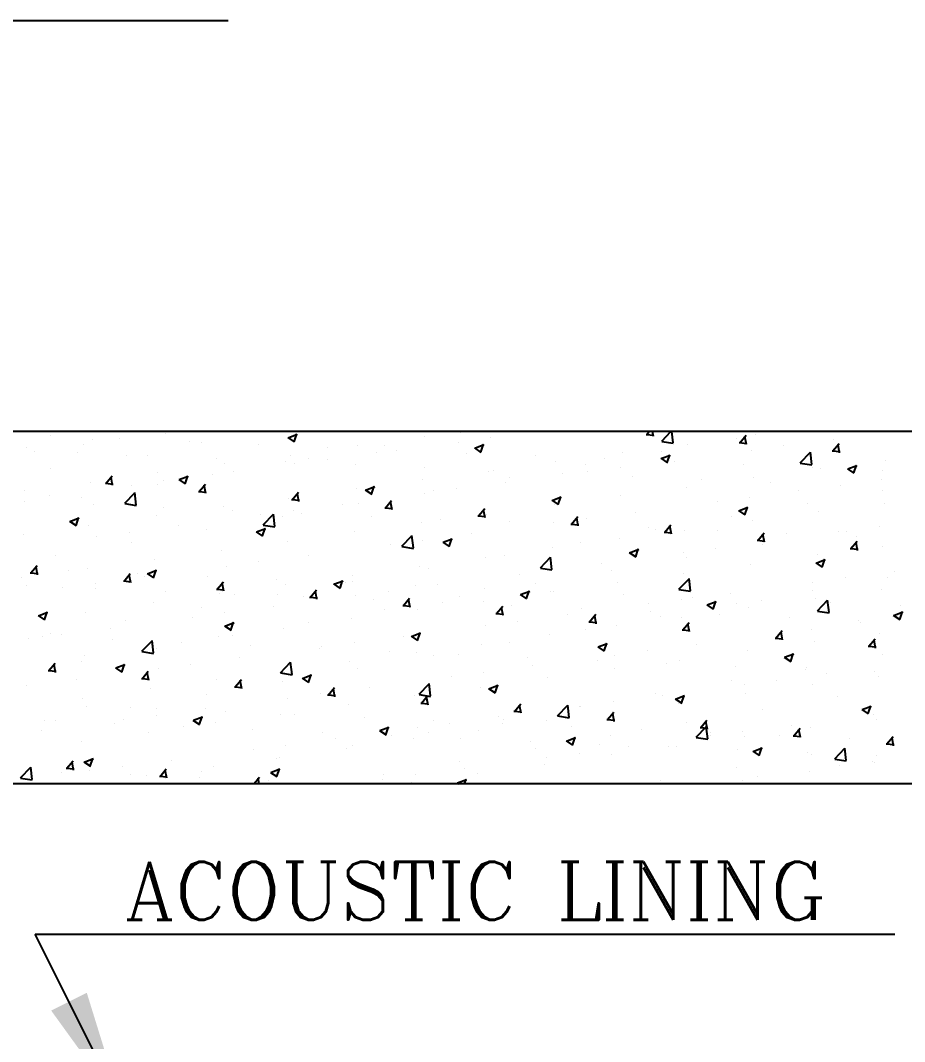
# Model space of a CAD drawing. Extents: x -730 to 2784, y 160 to 852.
# Drawn here: x -679.428 to -678.114, y 247.852 to 249.37 of the extents above; entities that cross this region are included whole.
import ezdxf
from ezdxf.enums import TextEntityAlignment as Align

# ---------------------------------------------------------------- set-up
doc = ezdxf.new("R2010")
doc.units = 0
doc.header["$MEASUREMENT"] = 0
for name, color, linetype in [('M-DE-TI', 1, 'Continuous'), ('M_HV_TEXT', 7, 'Continuous'), ('Text', 42, 'Continuous')]:
    doc.layers.add(name, color=color, linetype=linetype)
doc.styles.add('MOST', font='romanc.shx')
doc.styles.get("Standard").update_dxf_attribs({"font": 'TIMES.TTF'})
doc.dimstyles.get("Standard").update_dxf_attribs({"dimtxt": 0.8, "dimasz": 0.18, "dimexe": 0.18, "dimexo": 0.0625, "dimgap": 0.09, "dimtad": 0, "dimzin": 0, "dimdsep": 46, "dimtxsty": 'Standard', "dimcen": 0.09, "dimadec": 4, "dimazin": 0, "dimtfac": 1, "dimtofl": 0, "dimtmove": 0, "dimatfit": 3, "dimfxl": 1, "dimtolj": 1, "dimtzin": 0, "dimarcsym": 0})

msp = doc.modelspace()

# ---------------------------------------------------------------- linework, layer by layer
at = {"layer": 'M-DE-TI', "color": 7}
msp.add_line((-682.207, 249.3699), (-679.1194, 249.3699), dxfattribs=at)
at = {"layer": 'Text', "color": 0}
for p, q in [((-677.0731, 248.7587), (-680.3762, 248.7587)), ((-678.7746, 248.7575), (-678.7746, 248.7575)), ((-678.4972, 248.7543), (-678.4935, 248.7587)), ((-678.4873, 248.7515), (-678.4886, 248.7587)), ((-678.4749, 248.7444), (-678.4612, 248.7587)), ((-678.4577, 248.7418), (-678.4596, 248.7587)), ((-679.3838, 248.753), (-679.3838, 248.753)), ((-679.3219, 248.7474), (-679.3219, 248.7474)), ((-679.2808, 248.7486), (-679.2808, 248.7486)), ((-679.2132, 248.7553), (-679.2132, 248.7553)), ((-679.1777, 248.7443), (-679.1777, 248.7443)), ((-679.1586, 248.7419), (-679.1586, 248.7419)), ((-679.031, 248.7499), (-679.0214, 248.7434)), ((-679.0304, 248.7496), (-679.0169, 248.7548)), ((-679.0214, 248.7435), (-679.0175, 248.7552)), ((-678.828, 248.7516), (-678.828, 248.7516)), ((-678.7773, 248.7432), (-678.7773, 248.7432)), ((-678.729, 248.7496), (-678.729, 248.7496)), ((-678.4982, 248.7544), (-678.4867, 248.7534)), ((-678.4749, 248.744), (-678.4577, 248.7413)), ((-678.3632, 248.7479), (-678.3632, 248.7479)), ((-678.3597, 248.7423), (-678.3482, 248.7412)), ((-678.3588, 248.7422), (-678.3495, 248.7532)), ((-678.3489, 248.7394), (-678.3511, 248.7515)), ((-678.3357, 248.7546), (-678.3357, 248.7546)), ((-678.2203, 248.73), (-678.211, 248.7411)), ((-678.22, 248.7472), (-678.22, 248.7472)), ((-679.4194, 248.735), (-679.4194, 248.735)), ((-679.4082, 248.7296), (-679.4082, 248.7296)), ((-679.3431, 248.727), (-679.3431, 248.727)), ((-679.3351, 248.7392), (-679.3351, 248.7392)), ((-679.0747, 248.7399), (-679.0747, 248.7399)), ((-678.9716, 248.7356), (-678.9716, 248.7356)), ((-678.9271, 248.738), (-678.9271, 248.738)), ((-678.8992, 248.7272), (-678.8992, 248.7272)), ((-678.8872, 248.7382), (-678.8872, 248.7382)), ((-678.8686, 248.7312), (-678.8686, 248.7312)), ((-678.7655, 248.7268), (-678.7655, 248.7268)), ((-678.7535, 248.7344), (-678.7439, 248.7279)), ((-678.753, 248.7342), (-678.7395, 248.7394)), ((-678.744, 248.7281), (-678.7401, 248.7398)), ((-678.5334, 248.7278), (-678.5334, 248.7278)), ((-678.4758, 248.7286), (-678.4758, 248.7286)), ((-678.4359, 248.7401), (-678.4359, 248.7401)), ((-678.3414, 248.7312), (-678.3414, 248.7312)), ((-678.2931, 248.7375), (-678.2931, 248.7375)), ((-678.2689, 248.7124), (-678.2538, 248.7281)), ((-678.2517, 248.7099), (-678.2538, 248.7282)), ((-678.2213, 248.7301), (-678.2097, 248.7291)), ((-678.2104, 248.7273), (-678.2126, 248.7394)), ((-679.2712, 248.7226), (-679.2712, 248.7226)), ((-679.2401, 248.7227), (-679.2401, 248.7227)), ((-679.137, 248.7183), (-679.137, 248.7183)), ((-679.1248, 248.7112), (-679.1248, 248.7112)), ((-679.034, 248.714), (-679.034, 248.714)), ((-679.0273, 248.7235), (-679.0273, 248.7235)), ((-679.0206, 248.7112), (-679.0206, 248.7112)), ((-678.9998, 248.7188), (-678.9998, 248.7188)), ((-678.9723, 248.7176), (-678.9723, 248.7176)), ((-678.6625, 248.7225), (-678.6625, 248.7225)), ((-678.6325, 248.7142), (-678.6325, 248.7142)), ((-678.5595, 248.7181), (-678.5595, 248.7181)), ((-678.4761, 248.719), (-678.4665, 248.7125)), ((-678.4756, 248.7187), (-678.4621, 248.7239)), ((-678.4666, 248.7126), (-678.4627, 248.7243)), ((-678.4633, 248.7151), (-678.4633, 248.7151)), ((-678.4564, 248.7138), (-678.4564, 248.7138)), ((-678.2689, 248.712), (-678.2517, 248.7094)), ((-678.1414, 248.7163), (-678.1414, 248.7163)), ((-679.3837, 248.7033), (-679.3837, 248.7033)), ((-679.2239, 248.6976), (-679.2239, 248.6976)), ((-679.1123, 248.6995), (-679.1123, 248.6995)), ((-678.9309, 248.7096), (-678.9309, 248.7096)), ((-678.8279, 248.7053), (-678.8279, 248.7053)), ((-678.7328, 248.6997), (-678.7328, 248.6997)), ((-678.7248, 248.7009), (-678.7248, 248.7009)), ((-678.6218, 248.6966), (-678.6218, 248.6966)), ((-678.5883, 248.7093), (-678.5883, 248.7093)), ((-678.5847, 248.6991), (-678.5847, 248.6991)), ((-678.5364, 248.7055), (-678.5364, 248.7055)), ((-678.3534, 248.7094), (-678.3534, 248.7094)), ((-678.2503, 248.7051), (-678.2503, 248.7051)), ((-678.2389, 248.7039), (-678.2389, 248.7039)), ((-678.1987, 248.7035), (-678.1891, 248.697)), ((-678.1982, 248.7032), (-678.1847, 248.7084)), ((-678.1892, 248.6972), (-678.1853, 248.7088)), ((-678.1473, 248.7007), (-678.1473, 248.7007)), ((-679.3242, 248.6831), (-679.3242, 248.6831)), ((-679.3021, 248.6819), (-679.2906, 248.6808)), ((-679.3012, 248.6817), (-679.2919, 248.6928)), ((-679.2913, 248.679), (-679.2935, 248.6911)), ((-679.2249, 248.6802), (-679.2249, 248.6802)), ((-679.2157, 248.6855), (-679.2157, 248.6855)), ((-679.1931, 248.6876), (-679.1835, 248.6811)), ((-679.1926, 248.6874), (-679.1791, 248.6926)), ((-679.1836, 248.6813), (-679.1797, 248.693)), ((-679.1627, 248.6696), (-679.1534, 248.6807)), ((-679.1426, 248.6952), (-679.1426, 248.6952)), ((-678.8303, 248.6874), (-678.8303, 248.6874)), ((-678.7067, 248.6831), (-678.7067, 248.6831)), ((-678.7009, 248.6899), (-678.7009, 248.6899)), ((-678.5188, 248.6922), (-678.5188, 248.6922)), ((-678.4157, 248.6879), (-678.4157, 248.6879)), ((-678.338, 248.6903), (-678.338, 248.6903)), ((-678.3127, 248.6835), (-678.3127, 248.6835)), ((-678.1488, 248.6871), (-678.1488, 248.6871)), ((-679.4217, 248.6708), (-679.4217, 248.6708)), ((-679.2733, 248.6522), (-679.2583, 248.6679)), ((-679.264, 248.6792), (-679.264, 248.6792)), ((-679.2561, 248.6496), (-679.2583, 248.668)), ((-679.1637, 248.6697), (-679.1521, 248.6687)), ((-679.1528, 248.6669), (-679.155, 248.679)), ((-679.0243, 248.6575), (-679.0149, 248.6686)), ((-679.0144, 248.6548), (-679.0166, 248.6668)), ((-678.9294, 248.6738), (-678.9294, 248.6738)), ((-678.9157, 248.6722), (-678.9061, 248.6657)), ((-678.9152, 248.6719), (-678.9017, 248.6771)), ((-678.9062, 248.6658), (-678.9023, 248.6775)), ((-678.8281, 248.6671), (-678.8281, 248.6671)), ((-678.8135, 248.6706), (-678.8135, 248.6706)), ((-678.7798, 248.6735), (-678.7798, 248.6735)), ((-678.4383, 248.6759), (-678.4383, 248.6759)), ((-678.2708, 248.671), (-678.2708, 248.671)), ((-678.2096, 248.6791), (-678.2096, 248.6791)), ((-678.146, 248.6714), (-678.146, 248.6714)), ((-679.4222, 248.6548), (-679.4222, 248.6548)), ((-679.3859, 248.6631), (-679.3859, 248.6631)), ((-679.3375, 248.6609), (-679.3375, 248.6609)), ((-679.3192, 248.6505), (-679.3192, 248.6505)), ((-679.2733, 248.6518), (-679.2562, 248.6491)), ((-679.0297, 248.6593), (-679.0297, 248.6593)), ((-679.0252, 248.6576), (-679.0137, 248.6566)), ((-678.95, 248.6511), (-678.95, 248.6511)), ((-678.926, 248.6513), (-678.926, 248.6513)), ((-678.8858, 248.6454), (-678.8765, 248.6565)), ((-678.8759, 248.6426), (-678.8781, 248.6547)), ((-678.6383, 248.6567), (-678.6287, 248.6502)), ((-678.6378, 248.6564), (-678.6243, 248.6616)), ((-678.6349, 248.6499), (-678.6349, 248.6499)), ((-678.6288, 248.6504), (-678.6249, 248.662)), ((-678.5358, 248.6635), (-678.5358, 248.6635)), ((-678.3922, 248.655), (-678.3922, 248.655)), ((-678.3439, 248.6614), (-678.3439, 248.6614)), ((-678.2586, 248.6521), (-678.2586, 248.6521)), ((-678.1438, 248.652), (-678.1438, 248.652)), ((-679.2161, 248.6461), (-679.2161, 248.6461)), ((-679.1272, 248.6469), (-679.1272, 248.6469)), ((-679.1131, 248.6418), (-679.1131, 248.6418)), ((-679.0714, 248.6351), (-679.0714, 248.6351)), ((-679.0673, 248.6202), (-679.0523, 248.6359)), ((-679.0501, 248.6177), (-679.0523, 248.636)), ((-679.0231, 248.6414), (-679.0231, 248.6414)), ((-679.01, 248.6374), (-679.01, 248.6374)), ((-678.8868, 248.6455), (-678.8752, 248.6445)), ((-678.7473, 248.6333), (-678.738, 248.6444)), ((-678.7374, 248.6305), (-678.7397, 248.6426)), ((-678.7352, 248.6354), (-678.7352, 248.6354)), ((-678.5141, 248.639), (-678.5141, 248.639)), ((-678.3609, 248.6412), (-678.3513, 248.6348)), ((-678.3604, 248.641), (-678.3469, 248.6462)), ((-678.3514, 248.6349), (-678.3475, 248.6466)), ((-678.2413, 248.6397), (-678.2413, 248.6397)), ((-679.3553, 248.6254), (-679.3457, 248.6189)), ((-679.3548, 248.6251), (-679.3413, 248.6303)), ((-679.3458, 248.619), (-679.3419, 248.6307)), ((-679.2263, 248.6333), (-679.2263, 248.6333)), ((-679.0673, 248.6198), (-679.0502, 248.6172)), ((-679.0386, 248.632), (-679.0386, 248.632)), ((-678.907, 248.6331), (-678.907, 248.6331)), ((-678.8327, 248.6231), (-678.8327, 248.6231)), ((-678.804, 248.6287), (-678.804, 248.6287)), ((-678.7483, 248.6334), (-678.7368, 248.6324)), ((-678.7009, 248.6244), (-678.7009, 248.6244)), ((-678.6355, 248.623), (-678.6355, 248.623)), ((-678.6099, 248.6213), (-678.5983, 248.6203)), ((-678.6089, 248.6212), (-678.5996, 248.6323)), ((-678.599, 248.6184), (-678.6012, 248.6305)), ((-678.5979, 248.62), (-678.5979, 248.62)), ((-678.5872, 248.6294), (-678.5872, 248.6294)), ((-678.4704, 248.6091), (-678.4611, 248.6202)), ((-678.3711, 248.6327), (-678.3711, 248.6327)), ((-678.3404, 248.6261), (-678.3404, 248.6261)), ((-679.424, 248.6065), (-679.424, 248.6065)), ((-679.3265, 248.6189), (-679.3265, 248.6189)), ((-679.2664, 248.6094), (-679.2664, 248.6094)), ((-679.1933, 248.619), (-679.1933, 248.619)), ((-679.1512, 248.6126), (-679.1512, 248.6126)), ((-679.0779, 248.6099), (-679.0683, 248.6034)), ((-679.0774, 248.6096), (-679.0639, 248.6148)), ((-679.0684, 248.6036), (-679.0645, 248.6152)), ((-678.9318, 248.6095), (-678.9318, 248.6095)), ((-678.7574, 248.607), (-678.7574, 248.607)), ((-678.4948, 248.6157), (-678.4948, 248.6157)), ((-678.4837, 248.6134), (-678.4837, 248.6134)), ((-678.4714, 248.6092), (-678.4599, 248.6082)), ((-678.4605, 248.6063), (-678.4628, 248.6184)), ((-678.4406, 248.6116), (-678.4406, 248.6116)), ((-678.3918, 248.6113), (-678.3918, 248.6113)), ((-678.332, 248.597), (-678.3227, 248.608)), ((-678.3221, 248.5942), (-678.3243, 248.6063)), ((-678.2887, 248.607), (-678.2887, 248.607)), ((-678.2123, 248.6097), (-678.2123, 248.6097)), ((-678.1996, 248.6109), (-678.1996, 248.6109)), ((-678.1513, 248.6173), (-678.1513, 248.6173)), ((-679.3148, 248.603), (-679.3148, 248.603)), ((-679.2638, 248.5933), (-679.2638, 248.5933)), ((-679.032, 248.595), (-679.032, 248.595)), ((-678.8789, 248.591), (-678.8789, 248.591)), ((-678.8613, 248.5883), (-678.8463, 248.604)), ((-678.8441, 248.5857), (-678.8462, 248.6041)), ((-678.8305, 248.5973), (-678.8305, 248.5973)), ((-678.8005, 248.5944), (-678.7909, 248.588)), ((-678.8, 248.5942), (-678.7865, 248.5994)), ((-678.791, 248.5881), (-678.7871, 248.5998)), ((-678.5963, 248.5941), (-678.5963, 248.5941)), ((-678.5381, 248.5993), (-678.5381, 248.5993)), ((-678.333, 248.5971), (-678.3214, 248.5961)), ((-678.3249, 248.5903), (-678.3249, 248.5903)), ((-678.3215, 248.5949), (-678.3215, 248.5949)), ((-678.1935, 248.5848), (-678.1842, 248.5959)), ((-678.1836, 248.5821), (-678.1859, 248.5942)), ((-678.1857, 248.6026), (-678.1857, 248.6026)), ((-679.3763, 248.574), (-679.3763, 248.574)), ((-679.1295, 248.5827), (-679.1295, 248.5827)), ((-679.0008, 248.5749), (-679.0008, 248.5749)), ((-678.8613, 248.5879), (-678.8441, 248.5852)), ((-678.7089, 248.5748), (-678.7089, 248.5748)), ((-678.6372, 248.5857), (-678.6372, 248.5857)), ((-678.5231, 248.579), (-678.5135, 248.5725)), ((-678.5226, 248.5787), (-678.509, 248.5839)), ((-678.5136, 248.5726), (-678.5097, 248.5843)), ((-678.443, 248.5789), (-678.443, 248.5789)), ((-678.3946, 248.5853), (-678.3946, 248.5853)), ((-678.2436, 248.5754), (-678.2436, 248.5754)), ((-678.1945, 248.5849), (-678.183, 248.5839)), ((-678.1461, 248.5878), (-678.1461, 248.5878)), ((-679.4128, 248.5487), (-679.4035, 248.5598)), ((-679.2286, 248.5691), (-679.2286, 248.5691)), ((-679.1222, 248.5589), (-679.1222, 248.5589)), ((-679.0739, 248.5653), (-679.0739, 248.5653)), ((-678.835, 248.5588), (-678.835, 248.5588)), ((-678.7375, 248.5712), (-678.7375, 248.5712)), ((-678.6553, 248.5563), (-678.6403, 248.572)), ((-678.6381, 248.5538), (-678.6402, 248.5721)), ((-678.5649, 248.5629), (-678.5649, 248.5629)), ((-678.4375, 248.571), (-678.4375, 248.571)), ((-678.3427, 248.5618), (-678.3427, 248.5618)), ((-678.2457, 248.5635), (-678.2361, 248.557)), ((-678.2451, 248.5633), (-678.2316, 248.5685)), ((-678.2362, 248.5572), (-678.2322, 248.5689)), ((-679.4138, 248.5488), (-679.4023, 248.5478)), ((-679.4029, 248.5459), (-679.4052, 248.558)), ((-679.3568, 248.5519), (-679.3568, 248.5519)), ((-679.3289, 248.5546), (-679.3289, 248.5546)), ((-679.2744, 248.5366), (-679.2651, 248.5476)), ((-679.2645, 248.5338), (-679.2667, 248.5459)), ((-679.2537, 248.5475), (-679.2537, 248.5475)), ((-679.2401, 248.5476), (-679.2305, 248.5412)), ((-679.2396, 248.5474), (-679.2261, 248.5526)), ((-679.2306, 248.5413), (-679.2267, 248.553)), ((-678.9341, 248.5452), (-678.9341, 248.5452)), ((-678.8214, 248.5554), (-678.8214, 248.5554)), ((-678.6863, 248.5469), (-678.6863, 248.5469)), ((-678.6553, 248.5559), (-678.6381, 248.5533)), ((-678.638, 248.5532), (-678.638, 248.5532)), ((-678.55, 248.5517), (-678.55, 248.5517)), ((-678.443, 248.5474), (-678.443, 248.5474)), ((-678.129, 248.5508), (-678.129, 248.5508)), ((-679.4264, 248.5422), (-679.4264, 248.5422)), ((-679.4191, 248.5303), (-679.4191, 248.5303)), ((-679.3172, 248.5333), (-679.3172, 248.5333)), ((-679.2753, 248.5367), (-679.2638, 248.5356)), ((-679.2441, 248.5429), (-679.2441, 248.5429)), ((-679.1507, 248.5431), (-679.1507, 248.5431)), ((-679.1359, 248.5244), (-679.1266, 248.5355)), ((-679.126, 248.5217), (-679.1283, 248.5338)), ((-679.0476, 248.5388), (-679.0476, 248.5388)), ((-679.0344, 248.5308), (-679.0344, 248.5308)), ((-678.9627, 248.5322), (-678.9531, 248.5257)), ((-678.9622, 248.5319), (-678.9486, 248.5371)), ((-678.9532, 248.5258), (-678.9493, 248.5375)), ((-678.9446, 248.5344), (-678.9446, 248.5344)), ((-678.934, 248.5361), (-678.934, 248.5361)), ((-678.8415, 248.5301), (-678.8415, 248.5301)), ((-678.8082, 248.5308), (-678.8082, 248.5308)), ((-678.6626, 248.5324), (-678.6626, 248.5324)), ((-678.5405, 248.535), (-678.5405, 248.535)), ((-678.4493, 248.5244), (-678.4343, 248.5401)), ((-678.4321, 248.5218), (-678.4342, 248.5402)), ((-678.2504, 248.5348), (-678.2504, 248.5348)), ((-678.2021, 248.5412), (-678.2021, 248.5412)), ((-678.1386, 248.5421), (-678.1386, 248.5421)), ((-679.3656, 248.5269), (-679.3656, 248.5269)), ((-679.3161, 248.5259), (-679.3161, 248.5259)), ((-679.213, 248.5216), (-679.213, 248.5216)), ((-679.1369, 248.5245), (-679.1254, 248.5235)), ((-679.1319, 248.5184), (-679.1319, 248.5184)), ((-679.11, 248.5172), (-679.11, 248.5172)), ((-679.0466, 248.5168), (-679.0466, 248.5168)), ((-678.9975, 248.5123), (-678.9882, 248.5234)), ((-678.9876, 248.5096), (-678.9898, 248.5217)), ((-678.9297, 248.5148), (-678.9297, 248.5148)), ((-678.8813, 248.5212), (-678.8813, 248.5212)), ((-678.7385, 248.5257), (-678.7385, 248.5257)), ((-678.6853, 248.5167), (-678.6757, 248.5102)), ((-678.6847, 248.5165), (-678.6712, 248.5217)), ((-678.6758, 248.5104), (-678.6718, 248.5221)), ((-678.6396, 248.5214), (-678.6396, 248.5214)), ((-678.6355, 248.5214), (-678.6355, 248.5214)), ((-678.5324, 248.517), (-678.5324, 248.517)), ((-678.4493, 248.524), (-678.4321, 248.5213)), ((-678.3723, 248.5188), (-678.3723, 248.5188)), ((-678.2512, 248.5228), (-678.2512, 248.5228)), ((-678.1485, 248.5235), (-678.1485, 248.5235)), ((-679.231, 248.5048), (-679.231, 248.5048)), ((-679.0516, 248.4988), (-679.0516, 248.4988)), ((-679.0069, 248.5129), (-679.0069, 248.5129)), ((-678.9984, 248.5124), (-678.9869, 248.5114)), ((-678.9039, 248.5085), (-678.9039, 248.5085)), ((-678.86, 248.5003), (-678.8484, 248.4993)), ((-678.859, 248.5002), (-678.8497, 248.5113)), ((-678.8491, 248.4974), (-678.8513, 248.5095)), ((-678.8008, 248.5042), (-678.8008, 248.5042)), ((-678.7752, 248.5131), (-678.7752, 248.5131)), ((-678.7398, 248.5069), (-678.7398, 248.5069)), ((-678.7206, 248.4881), (-678.7113, 248.4992)), ((-678.6978, 248.4998), (-678.6978, 248.4998)), ((-678.4938, 248.5028), (-678.4938, 248.5028)), ((-678.4454, 248.5091), (-678.4454, 248.5091)), ((-678.4294, 248.5127), (-678.4294, 248.5127)), ((-678.4079, 248.5013), (-678.3983, 248.4948)), ((-678.4073, 248.501), (-678.3938, 248.5062)), ((-678.3983, 248.4949), (-678.3944, 248.5066)), ((-678.3637, 248.5035), (-678.3637, 248.5035)), ((-678.3263, 248.5083), (-678.3263, 248.5083)), ((-678.246, 248.5112), (-678.246, 248.5112)), ((-678.2433, 248.4924), (-678.2282, 248.5081)), ((-678.2261, 248.4899), (-678.2282, 248.5082)), ((-678.2233, 248.504), (-678.2233, 248.504)), ((-678.1202, 248.4996), (-678.1202, 248.4996)), ((-679.4023, 248.4854), (-679.3927, 248.4789)), ((-679.4018, 248.4851), (-679.3882, 248.4903)), ((-679.3928, 248.4791), (-679.3889, 248.4907)), ((-679.3312, 248.4903), (-679.3312, 248.4903)), ((-679.173, 248.4828), (-679.173, 248.4828)), ((-679.1592, 248.4975), (-679.1592, 248.4975)), ((-679.1247, 248.4892), (-679.1247, 248.4892)), ((-678.8878, 248.4937), (-678.8878, 248.4937)), ((-678.8373, 248.4946), (-678.8373, 248.4946)), ((-678.7215, 248.4882), (-678.71, 248.4872)), ((-678.7107, 248.4853), (-678.7129, 248.4974)), ((-678.6157, 248.4867), (-678.6157, 248.4867)), ((-678.5948, 248.4955), (-678.5948, 248.4955)), ((-678.5821, 248.476), (-678.5728, 248.4871)), ((-678.5722, 248.4732), (-678.5744, 248.4853)), ((-678.4917, 248.4911), (-678.4917, 248.4911)), ((-678.4763, 248.4841), (-678.4763, 248.4841)), ((-678.4453, 248.4831), (-678.4453, 248.4831)), ((-678.3887, 248.4867), (-678.3887, 248.4867)), ((-678.3451, 248.4976), (-678.3451, 248.4976)), ((-678.2433, 248.492), (-678.2261, 248.4894)), ((-678.1305, 248.4858), (-678.1209, 248.4793)), ((-678.1299, 248.4855), (-678.1164, 248.4907)), ((-678.1209, 248.4795), (-678.117, 248.4911)), ((-679.2717, 248.4781), (-679.2717, 248.4781)), ((-679.1249, 248.4699), (-679.1153, 248.4634)), ((-679.1243, 248.4697), (-679.1108, 248.4749)), ((-679.1154, 248.4636), (-679.1114, 248.4753)), ((-679.0003, 248.4744), (-679.0003, 248.4744)), ((-678.9365, 248.481), (-678.9365, 248.481)), ((-678.7371, 248.4707), (-678.7371, 248.4707)), ((-678.6888, 248.4771), (-678.6888, 248.4771)), ((-678.5831, 248.4761), (-678.5715, 248.4751)), ((-678.5428, 248.4707), (-678.5428, 248.4707)), ((-678.4437, 248.4639), (-678.4343, 248.475)), ((-678.4338, 248.4611), (-678.436, 248.4732)), ((-678.2856, 248.4824), (-678.2856, 248.4824)), ((-678.1826, 248.478), (-678.1826, 248.478)), ((-678.1798, 248.4747), (-678.1798, 248.4747)), ((-679.3952, 248.4537), (-679.3952, 248.4537)), ((-679.3843, 248.4588), (-679.3843, 248.4588)), ((-679.368, 248.4571), (-679.368, 248.4571)), ((-679.2949, 248.4667), (-679.2949, 248.4667)), ((-679.1342, 248.4542), (-679.1342, 248.4542)), ((-679.1129, 248.4551), (-679.1129, 248.4551)), ((-679.0367, 248.4665), (-679.0367, 248.4665)), ((-678.859, 248.4547), (-678.859, 248.4547)), ((-678.8475, 248.4545), (-678.8379, 248.448)), ((-678.8469, 248.4542), (-678.8334, 248.4594)), ((-678.838, 248.4481), (-678.834, 248.4598)), ((-678.6419, 248.4571), (-678.6419, 248.4571)), ((-678.5889, 248.4648), (-678.5889, 248.4648)), ((-678.4446, 248.464), (-678.4331, 248.463)), ((-678.3052, 248.4518), (-678.2959, 248.4629)), ((-678.3012, 248.4587), (-678.3012, 248.4587)), ((-678.2953, 248.449), (-678.2975, 248.4611)), ((-678.2529, 248.465), (-678.2529, 248.465)), ((-678.1508, 248.4593), (-678.1508, 248.4593)), ((-679.4163, 248.4508), (-679.4163, 248.4508)), ((-679.2921, 248.4494), (-679.2921, 248.4494)), ((-679.2477, 248.4322), (-679.2327, 248.4479)), ((-679.2333, 248.4406), (-679.2333, 248.4406)), ((-679.2305, 248.4297), (-679.2327, 248.448)), ((-679.1891, 248.445), (-679.1891, 248.445)), ((-679.086, 248.4407), (-679.086, 248.4407)), ((-678.9804, 248.4387), (-678.9804, 248.4387)), ((-678.9321, 248.4451), (-678.9321, 248.4451)), ((-678.7422, 248.4427), (-678.7422, 248.4427)), ((-678.7015, 248.4455), (-678.7015, 248.4455)), ((-678.5701, 248.439), (-678.5605, 248.4325)), ((-678.5695, 248.4387), (-678.556, 248.4439)), ((-678.5605, 248.4327), (-678.5566, 248.4443)), ((-678.4231, 248.4426), (-678.4231, 248.4426)), ((-678.3062, 248.4519), (-678.2946, 248.4509)), ((-678.2483, 248.4469), (-678.2483, 248.4469)), ((-678.1677, 248.4398), (-678.1562, 248.4387)), ((-678.1667, 248.4396), (-678.1574, 248.4507)), ((-678.1568, 248.4369), (-678.1591, 248.449)), ((-679.3336, 248.4261), (-679.3336, 248.4261)), ((-679.2477, 248.4318), (-679.2306, 248.4291)), ((-679.2255, 248.4358), (-679.2255, 248.4358)), ((-679.1023, 248.4227), (-679.1023, 248.4227)), ((-678.983, 248.4363), (-678.983, 248.4363)), ((-678.8799, 248.432), (-678.8799, 248.432)), ((-678.8397, 248.4303), (-678.8397, 248.4303)), ((-678.814, 248.4262), (-678.814, 248.4262)), ((-678.7769, 248.4276), (-678.7769, 248.4276)), ((-678.6739, 248.4233), (-678.6739, 248.4233)), ((-678.5445, 248.4266), (-678.5445, 248.4266)), ((-678.4962, 248.433), (-678.4962, 248.433)), ((-678.3474, 248.4333), (-678.3474, 248.4333)), ((-678.2927, 248.4235), (-678.2831, 248.4171)), ((-678.2921, 248.4233), (-678.2786, 248.4285)), ((-678.2831, 248.4172), (-678.2792, 248.4289)), ((-678.1466, 248.4269), (-678.1466, 248.4269)), ((-679.3861, 248.4035), (-679.3767, 248.4146)), ((-679.3762, 248.4007), (-679.3784, 248.4128)), ((-679.3381, 248.4164), (-679.3381, 248.4164)), ((-679.2871, 248.4077), (-679.2775, 248.4012)), ((-679.2865, 248.4074), (-679.273, 248.4126)), ((-679.2776, 248.4013), (-679.2736, 248.413)), ((-679.1754, 248.413), (-679.1754, 248.413)), ((-679.0417, 248.4003), (-679.0267, 248.4159)), ((-679.0245, 248.3977), (-679.0267, 248.416)), ((-678.9388, 248.4167), (-678.9388, 248.4167)), ((-678.6664, 248.4106), (-678.6664, 248.4106)), ((-678.5708, 248.4189), (-678.5708, 248.4189)), ((-678.4678, 248.4146), (-678.4678, 248.4146)), ((-678.4477, 248.4188), (-678.4477, 248.4188)), ((-678.3647, 248.4102), (-678.3647, 248.4102)), ((-678.2591, 248.4076), (-678.2591, 248.4076)), ((-679.387, 248.4036), (-679.3755, 248.4026)), ((-679.2476, 248.3914), (-679.2383, 248.4024)), ((-679.2377, 248.3886), (-679.2399, 248.4007)), ((-679.2238, 248.4067), (-679.2238, 248.4067)), ((-679.0417, 248.3999), (-679.0246, 248.3972)), ((-679.0391, 248.4022), (-679.0391, 248.4022)), ((-679.0097, 248.3922), (-679.0001, 248.3857)), ((-679.0091, 248.3919), (-678.9956, 248.3971)), ((-679.0001, 248.3859), (-678.9962, 248.3975)), ((-678.9266, 248.4069), (-678.9266, 248.4069)), ((-678.7879, 248.3946), (-678.7879, 248.3946)), ((-678.7395, 248.401), (-678.7395, 248.401)), ((-678.6443, 248.3929), (-678.6443, 248.3929)), ((-678.5452, 248.4065), (-678.5452, 248.4065)), ((-678.2617, 248.4058), (-678.2617, 248.4058)), ((-678.2305, 248.3985), (-678.2305, 248.3985)), ((-678.1586, 248.4015), (-678.1586, 248.4015)), ((-678.1531, 248.395), (-678.1531, 248.395)), ((-679.4188, 248.381), (-679.4188, 248.381)), ((-679.3457, 248.3906), (-679.3457, 248.3906)), ((-679.2486, 248.3915), (-679.237, 248.3905)), ((-679.1366, 248.3899), (-679.1366, 248.3899)), ((-679.1101, 248.3793), (-679.0986, 248.3783)), ((-679.1091, 248.3792), (-679.0998, 248.3903)), ((-679.0992, 248.3765), (-679.1015, 248.3886)), ((-679.0392, 248.3875), (-679.0392, 248.3875)), ((-678.9707, 248.3671), (-678.9614, 248.3782)), ((-678.9098, 248.3786), (-678.9098, 248.3786)), ((-678.8357, 248.3683), (-678.8207, 248.384)), ((-678.8185, 248.3657), (-678.8207, 248.3841)), ((-678.7445, 248.3784), (-678.7445, 248.3784)), ((-678.7323, 248.3767), (-678.7227, 248.3703)), ((-678.7317, 248.3765), (-678.7182, 248.3817)), ((-678.7227, 248.3704), (-678.7188, 248.3821)), ((-678.3717, 248.3883), (-678.3717, 248.3883)), ((-678.352, 248.3825), (-678.352, 248.3825)), ((-678.3036, 248.3889), (-678.3036, 248.3889)), ((-678.2507, 248.3826), (-678.2507, 248.3826)), ((-679.3359, 248.3618), (-679.3359, 248.3618)), ((-679.2357, 248.3763), (-679.2357, 248.3763)), ((-679.1518, 248.3682), (-679.1518, 248.3682)), ((-679.0312, 248.3626), (-679.0312, 248.3626)), ((-678.9829, 248.3689), (-678.9829, 248.3689)), ((-678.9717, 248.3672), (-678.9601, 248.3662)), ((-678.9608, 248.3644), (-678.963, 248.3765)), ((-678.842, 248.3661), (-678.842, 248.3661)), ((-678.8357, 248.3679), (-678.8186, 248.3652)), ((-678.8322, 248.355), (-678.8229, 248.3661)), ((-678.8223, 248.3522), (-678.8246, 248.3643)), ((-678.4843, 248.369), (-678.4843, 248.369)), ((-678.4739, 248.3665), (-678.4739, 248.3665)), ((-678.4543, 248.361), (-678.4408, 248.3662)), ((-678.4453, 248.355), (-678.4414, 248.3666)), ((-678.3498, 248.369), (-678.3498, 248.369)), ((-678.2129, 248.3652), (-678.2129, 248.3652)), ((-679.3297, 248.3507), (-679.3297, 248.3507)), ((-679.2643, 248.3489), (-679.2643, 248.3489)), ((-679.2267, 248.3464), (-679.2267, 248.3464)), ((-679.1531, 248.3465), (-679.1531, 248.3465)), ((-678.9412, 248.3525), (-678.9412, 248.3525)), ((-678.8332, 248.3551), (-678.8217, 248.3541)), ((-678.6938, 248.3429), (-678.6845, 248.354)), ((-678.6839, 248.3401), (-678.6861, 248.3522)), ((-678.6297, 248.3364), (-678.6147, 248.352)), ((-678.6125, 248.3338), (-678.6146, 248.3521)), ((-678.5969, 248.3496), (-678.5969, 248.3496)), ((-678.5953, 248.3505), (-678.5953, 248.3505)), ((-678.547, 248.3569), (-678.547, 248.3569)), ((-678.4548, 248.3613), (-678.4452, 248.3548)), ((-678.45, 248.3546), (-678.45, 248.3546)), ((-678.1769, 248.3456), (-678.1634, 248.3508)), ((-678.1679, 248.3395), (-678.164, 248.3512)), ((-679.2262, 248.3369), (-679.2262, 248.3369)), ((-679.1713, 248.3297), (-679.1578, 248.3349)), ((-679.1623, 248.3236), (-679.1584, 248.3353)), ((-679.1236, 248.342), (-679.1236, 248.342)), ((-679.0414, 248.338), (-679.0414, 248.338)), ((-679.0206, 248.3377), (-679.0206, 248.3377)), ((-678.9175, 248.3333), (-678.9175, 248.3333)), ((-678.7172, 248.3345), (-678.7172, 248.3345)), ((-678.6947, 248.343), (-678.6832, 248.342)), ((-678.6297, 248.336), (-678.6125, 248.3333)), ((-678.5553, 248.3308), (-678.546, 248.3419)), ((-678.5454, 248.328), (-678.5477, 248.3401)), ((-678.5475, 248.3422), (-678.5475, 248.3422)), ((-678.3255, 248.3459), (-678.3255, 248.3459)), ((-678.1774, 248.3458), (-678.1678, 248.3393)), ((-678.1594, 248.3384), (-678.1594, 248.3384)), ((-679.3921, 248.3292), (-679.3921, 248.3292)), ((-679.3769, 248.3296), (-679.3769, 248.3296)), ((-679.289, 248.3248), (-679.289, 248.3248)), ((-679.2746, 248.3305), (-679.2746, 248.3305)), ((-679.186, 248.3205), (-679.186, 248.3205)), ((-679.1719, 248.3299), (-679.1623, 248.3235)), ((-679.1389, 248.3256), (-679.1389, 248.3256)), ((-679.0829, 248.3161), (-679.0829, 248.3161)), ((-678.8939, 248.3142), (-678.8804, 248.3194)), ((-678.8849, 248.3082), (-678.881, 248.3198)), ((-678.8387, 248.3185), (-678.8387, 248.3185)), ((-678.8145, 248.329), (-678.8145, 248.329)), ((-678.7903, 248.3248), (-678.7903, 248.3248)), ((-678.7114, 248.3246), (-678.7114, 248.3246)), ((-678.7094, 248.3303), (-678.7094, 248.3303)), ((-678.6466, 248.3286), (-678.6466, 248.3286)), ((-678.6084, 248.3203), (-678.6084, 248.3203)), ((-678.5563, 248.3309), (-678.5448, 248.3299)), ((-678.5054, 248.3159), (-678.5054, 248.3159)), ((-678.438, 248.3266), (-678.438, 248.3266)), ((-678.4237, 248.3044), (-678.4087, 248.3201)), ((-678.4178, 248.3188), (-678.4063, 248.3178)), ((-678.4169, 248.3187), (-678.4076, 248.3298)), ((-678.407, 248.3159), (-678.4092, 248.328)), ((-678.4065, 248.3018), (-678.4086, 248.3202)), ((-678.2813, 248.3224), (-678.2813, 248.3224)), ((-678.2784, 248.3066), (-678.2691, 248.3177)), ((-678.2685, 248.3038), (-678.2708, 248.3159)), ((-678.253, 248.3184), (-678.253, 248.3184)), ((-678.1555, 248.3307), (-678.1555, 248.3307)), ((-679.3965, 248.3145), (-679.3965, 248.3145)), ((-679.238, 248.312), (-679.238, 248.312)), ((-678.9799, 248.3118), (-678.9799, 248.3118)), ((-678.9606, 248.3024), (-678.9606, 248.3024)), ((-678.8944, 248.3145), (-678.8848, 248.308)), ((-678.8768, 248.3074), (-678.8768, 248.3074)), ((-678.8444, 248.3018), (-678.8444, 248.3018)), ((-678.822, 248.311), (-678.822, 248.311)), ((-678.7738, 248.303), (-678.7738, 248.303)), ((-678.7469, 248.3142), (-678.7469, 248.3142)), ((-678.6165, 248.2988), (-678.603, 248.304)), ((-678.6075, 248.2927), (-678.6036, 248.3044)), ((-678.5506, 248.3073), (-678.5506, 248.3073)), ((-678.4237, 248.304), (-678.4065, 248.3013)), ((-678.4028, 248.3064), (-678.4028, 248.3064)), ((-678.4023, 248.3116), (-678.4023, 248.3116)), ((-678.3544, 248.3128), (-678.3544, 248.3128)), ((-678.3521, 248.3048), (-678.3521, 248.3048)), ((-678.2993, 248.3072), (-678.2993, 248.3072)), ((-678.2794, 248.3067), (-678.2678, 248.3057)), ((-678.1962, 248.3029), (-678.1962, 248.3029)), ((-678.14, 248.2944), (-678.1307, 248.3055)), ((-678.1301, 248.2917), (-678.1323, 248.3038)), ((-679.3383, 248.2976), (-679.3383, 248.2976)), ((-679.082, 248.2864), (-679.082, 248.2864)), ((-679.0337, 248.2928), (-679.0337, 248.2928)), ((-678.9435, 248.2882), (-678.9435, 248.2882)), ((-678.9346, 248.2917), (-678.9346, 248.2917)), ((-678.6707, 248.2987), (-678.6707, 248.2987)), ((-678.6632, 248.2879), (-678.6632, 248.2879)), ((-678.617, 248.299), (-678.6074, 248.2926)), ((-678.5677, 248.2943), (-678.5677, 248.2943)), ((-678.5247, 248.2904), (-678.5247, 248.2904)), ((-678.4647, 248.29), (-678.4647, 248.29)), ((-678.4524, 248.2903), (-678.4524, 248.2903)), ((-678.3616, 248.2856), (-678.3616, 248.2856)), ((-678.3391, 248.2833), (-678.3256, 248.2885)), ((-678.3301, 248.2772), (-678.3262, 248.2889)), ((-678.2177, 248.2725), (-678.2027, 248.2881)), ((-678.2005, 248.2699), (-678.2026, 248.2882)), ((-678.1409, 248.2946), (-678.1294, 248.2935)), ((-678.1392, 248.2977), (-678.1392, 248.2977)), ((-679.3335, 248.2674), (-679.32, 248.2726)), ((-679.3245, 248.2614), (-679.3206, 248.273)), ((-679.2039, 248.2704), (-679.2039, 248.2704)), ((-679.0472, 248.2724), (-679.0472, 248.2724)), ((-679.0438, 248.2737), (-679.0438, 248.2737)), ((-678.6461, 248.2744), (-678.6461, 248.2744)), ((-678.5978, 248.2807), (-678.5978, 248.2807)), ((-678.5499, 248.278), (-678.5499, 248.278)), ((-678.3396, 248.2836), (-678.33, 248.2771)), ((-678.2586, 248.2813), (-678.2586, 248.2813)), ((-678.2517, 248.2784), (-678.2517, 248.2784)), ((-678.2177, 248.272), (-678.2005, 248.2694)), ((-678.1555, 248.2769), (-678.1555, 248.2769)), ((-679.4282, 248.2442), (-679.4131, 248.2598)), ((-679.411, 248.2416), (-679.4131, 248.2599)), ((-679.3602, 248.2584), (-679.3487, 248.2574)), ((-679.3593, 248.2583), (-679.35, 248.2694)), ((-679.3494, 248.2555), (-679.3516, 248.2676)), ((-679.3341, 248.2677), (-679.3244, 248.2612)), ((-679.277, 248.2608), (-679.277, 248.2608)), ((-679.2208, 248.2462), (-679.2115, 248.2572)), ((-679.2109, 248.2434), (-679.2131, 248.2555)), ((-679.1413, 248.2614), (-679.1413, 248.2614)), ((-679.0561, 248.252), (-679.0426, 248.2572)), ((-679.0471, 248.2459), (-679.0432, 248.2576)), ((-678.7758, 248.2686), (-678.7758, 248.2686)), ((-678.768, 248.2583), (-678.768, 248.2583)), ((-678.649, 248.2644), (-678.649, 248.2644)), ((-678.3643, 248.259), (-678.3643, 248.259)), ((-678.2102, 248.2623), (-678.2102, 248.2623)), ((-678.1619, 248.2687), (-678.1619, 248.2687)), ((-678.1578, 248.2665), (-678.1578, 248.2665)), ((-679.4282, 248.2438), (-679.411, 248.2411)), ((-679.3681, 248.2526), (-679.3681, 248.2526)), ((-679.3253, 248.2544), (-679.3253, 248.2544)), ((-679.2651, 248.2483), (-679.2651, 248.2483)), ((-679.2404, 248.2478), (-679.2404, 248.2478)), ((-679.2218, 248.2463), (-679.2102, 248.2453)), ((-679.162, 248.2439), (-679.162, 248.2439)), ((-679.1597, 248.253), (-679.1597, 248.253)), ((-679.0814, 248.2351), (-679.0731, 248.2451)), ((-679.0732, 248.2351), (-679.0747, 248.2434)), ((-679.0566, 248.2522), (-679.047, 248.2458)), ((-678.8894, 248.2423), (-678.8894, 248.2423)), ((-678.8883, 248.2493), (-678.8883, 248.2493)), ((-678.8411, 248.2487), (-678.8411, 248.2487)), ((-678.7787, 248.2365), (-678.7652, 248.2417)), ((-678.7681, 248.2351), (-678.7658, 248.2421)), ((-678.7492, 248.2499), (-678.7492, 248.2499)), ((-678.3545, 248.2405), (-678.3545, 248.2405)), ((-678.3321, 248.2463), (-678.3321, 248.2463)), ((-678.2553, 248.2541), (-678.2553, 248.2541)), ((-677.0731, 248.2351), (-680.3762, 248.2351)), ((-679.059, 248.2396), (-679.059, 248.2396)), ((-678.9559, 248.2352), (-678.9559, 248.2352)), ((-678.8467, 248.2375), (-678.8467, 248.2375)), ((-678.7792, 248.2368), (-678.7768, 248.2351)), ((-678.4769, 248.2397), (-678.4769, 248.2397)), ((-678.4052, 248.2366), (-678.4052, 248.2366))]:
    msp.add_line(p, q, dxfattribs=at)

# ---------------------------------------------------------------- texts
at = {"layer": 'M_HV_TEXT', "color": 0, "style": 'MOST'}
msp.add_text('ACOUSTIC LINING', height=0.086082, dxfattribs=at).set_placement((-678.7512, 248.033), align=Align.CENTER)

# ---------------------------------------------------------------- leaders
at = {"layer": 'Text', "color": 0}
msp.add_leader([(-679.2758, 247.7503), (-679.4063, 248.0115), (-678.1281, 248.0115)], dimstyle='Standard', override={"dimgap": 0.09, "dimtad": 0}, dxfattribs=at)

doc.saveas('drawing.dxf')
